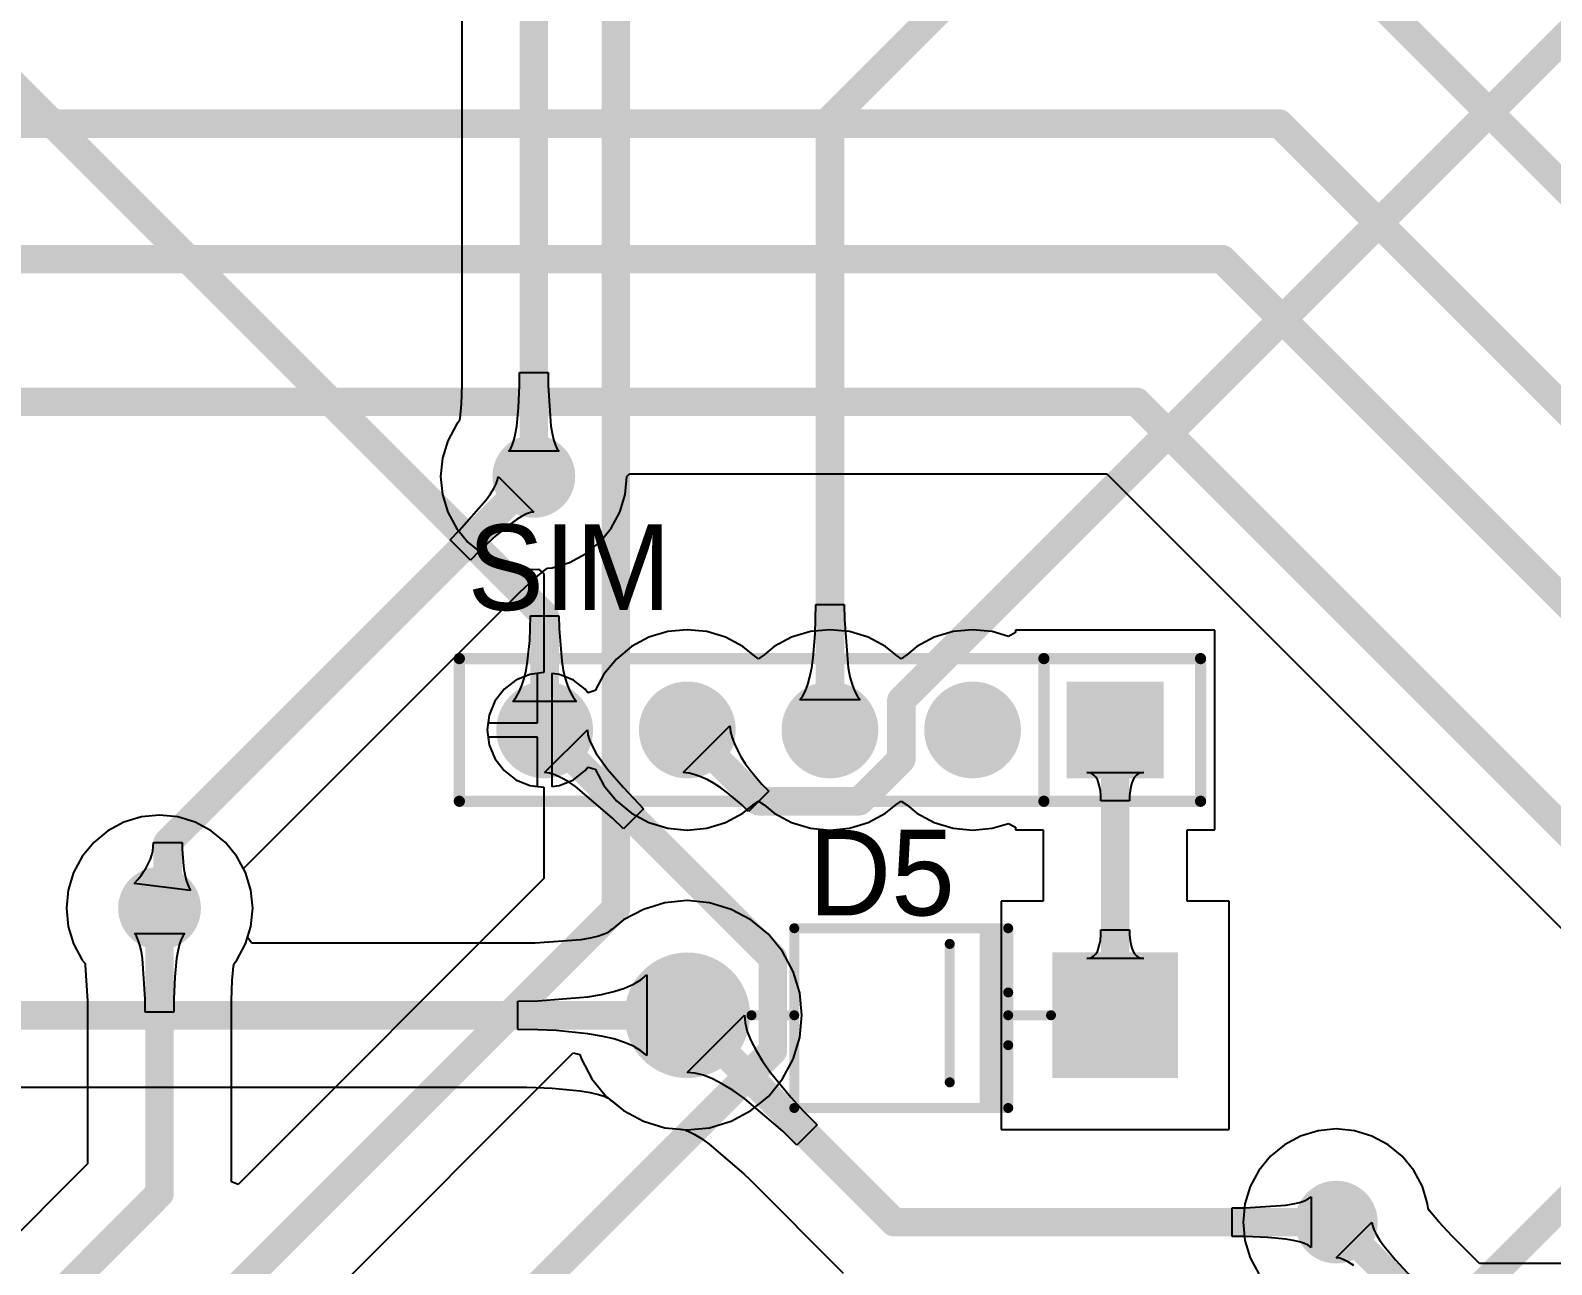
# Model space of a CAD drawing. Header units: millimetres. Extents: x 0 to 190, y 0 to 100.
# Drawn here: x 52.82 to 79.91, y 43.44 to 65.41 of the extents above; entities that cross this region are included whole.
import ezdxf

# ---------------------------------------------------------------- set-up
doc = ezdxf.new("R2010")
doc.units = ezdxf.units.MM
for name, color, linetype in [('BottomLayer', 5, 'Continuous'), ('BottomSolder', 6, 'Continuous'), ('MultiLayer', 9, 'Continuous'), ('PadHoleLayer', 156, 'Continuous'), ('TopLayer', 1, 'Continuous'), ('TopOverlay', 2, 'Continuous'), ('TopSolder', 216, 'Continuous'), ('ViaHoleLayer', 16, 'Continuous')]:
    doc.layers.add(name, color=color, linetype=linetype)

# ---------------------------------------------------------------- blocks, each defined once
blk = doc.blocks.new('DIODE_1A_22')
at = {"layer": 'BottomLayer'}
blk.add_hatch(color=5, dxfattribs=at).paths.add_polyline_path([(-9.906, 1.016), (-7.874, 1.016), (-7.874, -1.016), (-9.906, -1.016)])
h = blk.add_hatch(color=5, dxfattribs=at)
edge = h.paths.add_edge_path()
edge.add_arc((-1.27, 0), 1.016, 0, 360)
at = {"layer": 'BottomSolder'}
blk.add_hatch(color=6, dxfattribs=at).paths.add_polyline_path([(-10.008, 1.118), (-7.772, 1.118), (-7.772, -1.118), (-10.008, -1.118)])
h = blk.add_hatch(color=6, dxfattribs=at)
edge = h.paths.add_edge_path()
edge.add_arc((-1.27, 0), 1.118, 0, 360)
at = {"layer": 'MultiLayer'}
blk.add_hatch(color=9, dxfattribs=at).paths.add_polyline_path([(-9.906, 1.016), (-7.874, 1.016), (-7.874, -1.016), (-9.906, -1.016)])
h = blk.add_hatch(color=9, dxfattribs=at)
edge = h.paths.add_edge_path()
edge.add_arc((-1.27, 0), 1.016, 0, 360)
at = {"layer": 'PadHoleLayer'}
h = blk.add_hatch(color=156, dxfattribs=at)
edge = h.paths.add_edge_path()
edge.add_arc((-8.89, 0), 0.445, 0, 360)
h = blk.add_hatch(color=156, dxfattribs=at)
edge = h.paths.add_edge_path()
edge.add_arc((-1.27, 0), 0.445, 0, 360)
at = {"layer": 'TopLayer'}
blk.add_hatch(color=1, dxfattribs=at).paths.add_polyline_path([(-9.906, 1.016), (-7.874, 1.016), (-7.874, -1.016), (-9.906, -1.016)])
h = blk.add_hatch(color=1, dxfattribs=at)
edge = h.paths.add_edge_path()
edge.add_arc((-1.27, 0), 1.016, 0, 360)
at = {"layer": 'TopOverlay'}
blk.add_hatch(color=2, dxfattribs=at).paths.add_polyline_path([(-6.985, -1.549), (-6.477, -1.549), (-6.477, 1.651), (-6.985, 1.651)])
at = {"layer": 'TopSolder'}
blk.add_hatch(color=216, dxfattribs=at).paths.add_polyline_path([(-10.008, 1.118), (-7.772, 1.118), (-7.772, -1.118), (-10.008, -1.118)])
h = blk.add_hatch(color=216, dxfattribs=at)
edge = h.paths.add_edge_path()
edge.add_arc((-1.27, 0), 1.118, 0, 360)
at = {"layer": 'TopOverlay', "const_width": 0.178}
for points in [[(-3.175, 1.651), (-6.985, 1.651)], [(-6.985, 1.651), (-6.985, 0)], [(-3.175, 1.651), (-3.175, -1.549)], [(-5.944, 1.194), (-5.944, -1.27)], [(-6.985, 0.533), (-6.985, 0)], [(-6.985, 0), (-7.747, 0)], [(-6.985, 0), (-6.985, -0.406)], [(-6.985, 0), (-6.985, -1.549)], [(-2.413, 0), (-3.175, 0)], [(-3.175, -1.549), (-6.985, -1.549)]]:
    blk.add_lwpolyline(points, dxfattribs=at)
at = {"layer": 'TopOverlay', "const_width": 0.0889}
for points in [[(-7.029, 1.651, 1), (-6.941, 1.651, 1)], [(-7.029, 1.651, 1), (-6.941, 1.651, 1)], [(-3.219, 1.651, 1), (-3.131, 1.651, 1)], [(-3.219, 1.651, 1), (-3.131, 1.651, 1)], [(-5.988, 1.194, 1), (-5.899, 1.194, 1)], [(-7.029, 0.533, 1), (-6.941, 0.533, 1)], [(-7.791, 0, 1), (-7.703, 0, 1)], [(-7.029, 0, 1), (-6.941, 0, 1)], [(-7.029, 0, 1), (-6.941, 0, 1)], [(-7.029, 0, 1), (-6.941, 0, 1)], [(-7.029, 0, 1), (-6.941, 0, 1)], [(-7.029, 0, 1), (-6.941, 0, 1)], [(-3.219, 0, 1), (-3.131, 0, 1)], [(-2.457, 0, 1), (-2.369, 0, 1)], [(-7.029, -0.406, 1), (-6.941, -0.406, 1)], [(-5.988, -1.27, 1), (-5.899, -1.27, 1)], [(-7.029, -1.549, 1), (-6.941, -1.549, 1)], [(-7.029, -1.549, 1), (-6.941, -1.549, 1)], [(-3.219, -1.549, 1), (-3.131, -1.549, 1)], [(-3.219, -1.549, 1), (-3.131, -1.549, 1)]]:
    blk.add_lwpolyline(points, format="xyb", close=True, dxfattribs=at)
blk = doc.blocks.new('JP5_C1T_25')
at = {"layer": 'BottomLayer'}
blk.add_hatch(color=5, dxfattribs=at).paths.add_polyline_path([(-0.76, 0.76), (0.76, 0.76), (0.76, -0.76), (-0.76, -0.76)])
h = blk.add_hatch(color=5, dxfattribs=at)
edge = h.paths.add_edge_path()
edge.add_arc((2.54, 0), 0.76, 0, 360)
h = blk.add_hatch(color=5, dxfattribs=at)
edge = h.paths.add_edge_path()
edge.add_arc((5.08, 0), 0.76, 0, 360)
h = blk.add_hatch(color=5, dxfattribs=at)
edge = h.paths.add_edge_path()
edge.add_arc((7.62, 0), 0.76, 0, 360)
h = blk.add_hatch(color=5, dxfattribs=at)
edge = h.paths.add_edge_path()
edge.add_arc((10.16, 0), 0.76, 0, 360)
at = {"layer": 'BottomSolder'}
blk.add_hatch(color=6, dxfattribs=at).paths.add_polyline_path([(-0.862, 0.862), (0.862, 0.862), (0.862, -0.862), (-0.862, -0.862)])
h = blk.add_hatch(color=6, dxfattribs=at)
edge = h.paths.add_edge_path()
edge.add_arc((2.54, 0), 0.862, 0, 360)
h = blk.add_hatch(color=6, dxfattribs=at)
edge = h.paths.add_edge_path()
edge.add_arc((5.08, 0), 0.862, 0, 360)
h = blk.add_hatch(color=6, dxfattribs=at)
edge = h.paths.add_edge_path()
edge.add_arc((7.62, 0), 0.862, 0, 360)
h = blk.add_hatch(color=6, dxfattribs=at)
edge = h.paths.add_edge_path()
edge.add_arc((10.16, 0), 0.862, 0, 360)
at = {"layer": 'MultiLayer'}
blk.add_hatch(color=9, dxfattribs=at).paths.add_polyline_path([(-0.76, 0.76), (0.76, 0.76), (0.76, -0.76), (-0.76, -0.76)])
h = blk.add_hatch(color=9, dxfattribs=at)
edge = h.paths.add_edge_path()
edge.add_arc((2.54, 0), 0.76, 0, 360)
h = blk.add_hatch(color=9, dxfattribs=at)
edge = h.paths.add_edge_path()
edge.add_arc((5.08, 0), 0.76, 0, 360)
h = blk.add_hatch(color=9, dxfattribs=at)
edge = h.paths.add_edge_path()
edge.add_arc((7.62, 0), 0.76, 0, 360)
h = blk.add_hatch(color=9, dxfattribs=at)
edge = h.paths.add_edge_path()
edge.add_arc((10.16, 0), 0.76, 0, 360)
at = {"layer": 'PadHoleLayer'}
h = blk.add_hatch(color=156, dxfattribs=at)
edge = h.paths.add_edge_path()
edge.add_arc((0, 0), 0.51, 0, 360)
h = blk.add_hatch(color=156, dxfattribs=at)
edge = h.paths.add_edge_path()
edge.add_arc((2.54, 0), 0.51, 0, 360)
h = blk.add_hatch(color=156, dxfattribs=at)
edge = h.paths.add_edge_path()
edge.add_arc((5.08, 0), 0.51, 0, 360)
h = blk.add_hatch(color=156, dxfattribs=at)
edge = h.paths.add_edge_path()
edge.add_arc((7.62, 0), 0.51, 0, 360)
h = blk.add_hatch(color=156, dxfattribs=at)
edge = h.paths.add_edge_path()
edge.add_arc((10.16, 0), 0.51, 0, 360)
at = {"layer": 'TopLayer'}
blk.add_hatch(color=1, dxfattribs=at).paths.add_polyline_path([(-0.76, 0.76), (0.76, 0.76), (0.76, -0.76), (-0.76, -0.76)])
h = blk.add_hatch(color=1, dxfattribs=at)
edge = h.paths.add_edge_path()
edge.add_arc((2.54, 0), 0.76, 0, 360)
h = blk.add_hatch(color=1, dxfattribs=at)
edge = h.paths.add_edge_path()
edge.add_arc((5.08, 0), 0.76, 0, 360)
h = blk.add_hatch(color=1, dxfattribs=at)
edge = h.paths.add_edge_path()
edge.add_arc((7.62, 0), 0.76, 0, 360)
h = blk.add_hatch(color=1, dxfattribs=at)
edge = h.paths.add_edge_path()
edge.add_arc((10.16, 0), 0.76, 0, 360)
at = {"layer": 'TopSolder'}
blk.add_hatch(color=216, dxfattribs=at).paths.add_polyline_path([(-0.862, 0.862), (0.862, 0.862), (0.862, -0.862), (-0.862, -0.862)])
h = blk.add_hatch(color=216, dxfattribs=at)
edge = h.paths.add_edge_path()
edge.add_arc((2.54, 0), 0.862, 0, 360)
h = blk.add_hatch(color=216, dxfattribs=at)
edge = h.paths.add_edge_path()
edge.add_arc((5.08, 0), 0.862, 0, 360)
h = blk.add_hatch(color=216, dxfattribs=at)
edge = h.paths.add_edge_path()
edge.add_arc((7.62, 0), 0.862, 0, 360)
h = blk.add_hatch(color=216, dxfattribs=at)
edge = h.paths.add_edge_path()
edge.add_arc((10.16, 0), 0.862, 0, 360)
at = {"layer": 'TopOverlay', "const_width": 0.2}
for points in [[(11.68, 1.27), (-1.52, 1.27)], [(-1.52, 1.27), (-1.52, -1.27)], [(1.27, 1.27), (1.27, -1.27)], [(11.68, 1.27), (11.68, -1.27)], [(11.68, -1.27), (-1.52, -1.27)]]:
    blk.add_lwpolyline(points, dxfattribs=at)
at = {"layer": 'TopOverlay', "const_width": 0.1}
for points in [[(-1.57, 1.27, 1), (-1.47, 1.27, 1)], [(-1.57, 1.27, 1), (-1.47, 1.27, 1)], [(1.22, 1.27, 1), (1.32, 1.27, 1)], [(11.63, 1.27, 1), (11.73, 1.27, 1)], [(11.63, 1.27, 1), (11.73, 1.27, 1)], [(-1.57, -1.27, 1), (-1.47, -1.27, 1)], [(-1.57, -1.27, 1), (-1.47, -1.27, 1)], [(1.22, -1.27, 1), (1.32, -1.27, 1)], [(11.63, -1.27, 1), (11.73, -1.27, 1)], [(11.63, -1.27, 1), (11.73, -1.27, 1)]]:
    blk.add_lwpolyline(points, format="xyb", close=True, dxfattribs=at)

msp = doc.modelspace()

# ---------------------------------------------------------------- hatches: boundary and pattern name
at = {"layer": 'BottomLayer'}
h = msp.add_hatch(color=5, dxfattribs=at)
edge = h.paths.add_edge_path()
edge.add_arc((61.783, 57.473), 0.635, 0, 360)
h = msp.add_hatch(color=5, dxfattribs=at)
edge = h.paths.add_edge_path()
edge.add_arc((55.118, 49.784), 0.635, 0, 360)
h = msp.add_hatch(color=5, dxfattribs=at)
edge = h.paths.add_edge_path()
edge.add_arc((76.073, 44.196), 0.635, 0, 360)
at = {"layer": 'BottomSolder'}
h = msp.add_hatch(color=6, dxfattribs=at)
edge = h.paths.add_edge_path()
edge.add_arc((61.783, 57.473), 0.737, 0, 360)
h = msp.add_hatch(color=6, dxfattribs=at)
edge = h.paths.add_edge_path()
edge.add_arc((55.118, 49.784), 0.737, 0, 360)
h = msp.add_hatch(color=6, dxfattribs=at)
edge = h.paths.add_edge_path()
edge.add_arc((76.073, 44.196), 0.737, 0, 360)
at = {"layer": 'TopLayer'}
h = msp.add_hatch(color=1, dxfattribs=at)
edge = h.paths.add_edge_path()
edge.add_arc((61.783, 57.473), 0.635, 0, 360)
h = msp.add_hatch(color=1, dxfattribs=at)
edge = h.paths.add_edge_path()
edge.add_arc((55.118, 49.784), 0.635, 0, 360)
h = msp.add_hatch(color=1, dxfattribs=at)
edge = h.paths.add_edge_path()
edge.add_arc((76.073, 44.196), 0.635, 0, 360)
at = {"layer": 'TopSolder'}
h = msp.add_hatch(color=216, dxfattribs=at)
edge = h.paths.add_edge_path()
edge.add_arc((61.783, 57.473), 0.737, 0, 360)
h = msp.add_hatch(color=216, dxfattribs=at)
edge = h.paths.add_edge_path()
edge.add_arc((55.118, 49.784), 0.737, 0, 360)
h = msp.add_hatch(color=216, dxfattribs=at)
edge = h.paths.add_edge_path()
edge.add_arc((76.073, 44.196), 0.737, 0, 360)
at = {"layer": 'ViaHoleLayer'}
h = msp.add_hatch(color=16, dxfattribs=at)
edge = h.paths.add_edge_path()
edge.add_arc((61.783, 57.473), 0.356, 0, 360)
h = msp.add_hatch(color=16, dxfattribs=at)
edge = h.paths.add_edge_path()
edge.add_arc((55.118, 49.784), 0.356, 0, 360)
h = msp.add_hatch(color=16, dxfattribs=at)
edge = h.paths.add_edge_path()
edge.add_arc((76.073, 44.196), 0.356, 0, 360)

# ---------------------------------------------------------------- linework, layer by layer
at = {"layer": 'BottomLayer'}
for p, q in [((61.139, 57.412), (61.148, 57.473)), ((61.148, 57.473), (61.783, 56.838)), ((63.41, 57.149), (63.442, 57.473)), ((63.442, 57.473), (63.484, 57.52)), ((63.484, 57.52), (71.986, 57.52)), ((71.986, 57.52), (85.696, 43.81)), ((60.934, 57.053), (61.011, 57.16)), ((61.011, 57.16), (61.071, 57.256)), ((61.071, 57.256), (61.114, 57.34)), ((61.114, 57.34), (61.139, 57.412)), ((60.456, 56.508), (60.934, 57.053)), ((63.316, 56.838), (63.41, 57.149)), ((61.363, 56.624), (61.113, 56.419)), ((61.47, 56.701), (61.363, 56.624)), ((61.565, 56.761), (61.47, 56.701)), ((61.65, 56.804), (61.565, 56.761)), ((61.722, 56.83), (61.65, 56.804)), ((61.783, 56.838), (61.722, 56.83)), ((63.162, 56.551), (63.316, 56.838)), ((60.294, 56.343), (60.456, 56.508)), ((61.113, 56.419), (60.818, 56.146)), ((62.956, 56.3), (63.162, 56.551)), ((60.653, 55.984), (60.294, 56.343)), ((60.818, 56.146), (60.653, 55.984)), ((62.418, 55.94), (62.705, 56.094)), ((62.705, 56.094), (62.956, 56.3)), ((61.787, 55.647), (61.987, 55.811)), ((61.987, 55.811), (62.024, 55.838)), ((62.024, 55.838), (62.107, 55.846)), ((62.107, 55.846), (62.418, 55.94)), ((61.533, 55.412), (61.787, 55.647)), ((56.614, 50.493), (61.533, 55.412)), ((64.516, 54.744), (64.168, 54.709)), ((64.864, 54.709), (64.516, 54.744)), ((67.056, 54.744), (66.708, 54.709)), ((67.404, 54.709), (67.056, 54.744)), ((69.596, 54.744), (69.248, 54.709)), ((69.944, 54.709), (69.596, 54.744)), ((73.912, 54.735), (70.36, 54.735)), ((70.36, 54.735), (70.36, 54.693)), ((73.912, 51.183), (73.912, 54.735)), ((63.833, 54.608), (63.525, 54.443)), ((64.168, 54.709), (63.833, 54.608)), ((65.199, 54.608), (64.864, 54.709)), ((65.507, 54.443), (65.199, 54.608)), ((66.373, 54.608), (66.065, 54.443)), ((66.708, 54.709), (66.373, 54.608)), ((67.739, 54.608), (67.404, 54.709)), ((68.047, 54.443), (67.739, 54.608)), ((68.913, 54.608), (68.605, 54.443)), ((69.248, 54.709), (68.913, 54.608)), ((70.233, 54.622), (69.944, 54.709)), ((70.36, 54.693), (70.233, 54.622)), ((63.254, 54.221), (63.032, 53.95)), ((63.525, 54.443), (63.254, 54.221)), ((65.689, 54.294), (65.507, 54.443)), ((65.786, 54.227), (65.689, 54.294)), ((65.883, 54.294), (65.786, 54.227)), ((66.065, 54.443), (65.883, 54.294)), ((68.229, 54.294), (68.047, 54.443)), ((68.326, 54.227), (68.229, 54.294)), ((68.423, 54.294), (68.326, 54.227)), ((68.605, 54.443), (68.423, 54.294)), ((61.711, 53.947), (61.465, 53.845)), ((61.849, 53.965), (61.711, 53.947)), ((61.849, 53.086), (61.849, 53.965)), ((62.241, 53.947), (62.103, 53.965)), ((62.103, 53.965), (62.103, 52.959)), ((62.487, 53.845), (62.241, 53.947)), ((63.032, 53.95), (62.877, 53.66)), ((61.253, 53.682), (61.09, 53.47)), ((61.465, 53.845), (61.253, 53.682)), ((62.699, 53.682), (62.487, 53.845)), ((62.747, 53.62), (62.699, 53.682)), ((62.877, 53.66), (62.75, 53.621)), ((61.09, 53.47), (60.988, 53.224)), ((62.75, 53.621), (62.747, 53.62)), ((60.988, 53.224), (60.97, 53.086)), ((60.97, 53.086), (61.849, 53.086)), ((61.849, 52.832), (60.97, 52.832)), ((60.97, 52.832), (60.988, 52.694)), ((61.849, 51.953), (61.849, 52.832)), ((61.976, 52.199), (62.736, 52.959)), ((62.103, 52.959), (62.103, 51.953)), ((62.736, 52.959), (62.746, 52.873)), ((62.746, 52.873), (62.776, 52.775)), ((60.988, 52.694), (61.09, 52.448)), ((62.776, 52.775), (62.826, 52.665)), ((62.826, 52.665), (62.896, 52.542)), ((61.09, 52.448), (61.253, 52.236)), ((62.699, 52.236), (62.747, 52.298)), ((62.747, 52.298), (62.75, 52.297)), ((62.75, 52.297), (62.877, 52.258)), ((62.896, 52.542), (62.986, 52.408)), ((62.986, 52.408), (63.096, 52.262)), ((61.253, 52.236), (61.465, 52.073)), ((61.465, 52.073), (61.711, 51.971)), ((62.062, 52.189), (61.976, 52.199)), ((62.16, 52.159), (62.062, 52.189)), ((62.27, 52.109), (62.16, 52.159)), ((62.241, 51.971), (62.487, 52.073)), ((62.393, 52.039), (62.27, 52.109)), ((62.527, 51.949), (62.393, 52.039)), ((62.487, 52.073), (62.699, 52.236)), ((62.877, 52.258), (63.032, 51.968)), ((63.096, 52.262), (63.377, 51.934)), ((71.676, 52.197), (71.628, 52.202)), ((71.628, 52.202), (72.644, 52.202)), ((71.719, 52.182), (71.676, 52.197)), ((71.758, 52.156), (71.719, 52.182)), ((71.791, 52.121), (71.758, 52.156)), ((71.819, 52.075), (71.791, 52.121)), ((71.841, 52.019), (71.819, 52.075)), ((71.859, 51.953), (71.841, 52.019)), ((72.431, 52.019), (72.413, 51.953)), ((72.453, 52.075), (72.431, 52.019)), ((72.481, 52.121), (72.453, 52.075)), ((72.514, 52.156), (72.481, 52.121)), ((72.553, 52.182), (72.514, 52.156)), ((72.596, 52.197), (72.553, 52.182)), ((72.644, 52.202), (72.596, 52.197)), ((61.711, 51.971), (61.849, 51.953)), ((62.103, 51.953), (62.241, 51.971)), ((63.184, 51.388), (62.527, 51.949)), ((63.032, 51.968), (63.254, 51.697)), ((63.377, 51.934), (63.737, 51.557)), ((71.872, 51.877), (71.859, 51.953)), ((71.879, 51.791), (71.872, 51.877)), ((71.882, 51.694), (71.879, 51.791)), ((72.393, 51.791), (72.39, 51.694)), ((72.4, 51.877), (72.393, 51.791)), ((72.413, 51.953), (72.4, 51.877)), ((63.254, 51.697), (63.525, 51.475)), ((63.737, 51.557), (63.378, 51.198)), ((63.525, 51.475), (63.833, 51.31)), ((65.199, 51.31), (65.507, 51.475)), ((65.507, 51.475), (65.689, 51.624)), ((65.689, 51.624), (65.786, 51.691)), ((65.786, 51.691), (65.883, 51.624)), ((65.883, 51.624), (66.065, 51.475)), ((66.065, 51.475), (66.373, 51.31)), ((67.739, 51.31), (68.047, 51.475)), ((68.047, 51.475), (68.229, 51.624)), ((68.229, 51.624), (68.326, 51.691)), ((68.326, 51.691), (68.423, 51.624)), ((68.423, 51.624), (68.605, 51.475)), ((68.605, 51.475), (68.913, 51.31)), ((72.39, 51.694), (71.882, 51.694)), ((63.378, 51.198), (63.184, 51.388)), ((63.833, 51.31), (64.168, 51.209)), ((64.168, 51.209), (64.516, 51.174)), ((64.516, 51.174), (64.864, 51.209)), ((64.864, 51.209), (65.199, 51.31)), ((66.373, 51.31), (66.708, 51.209)), ((66.708, 51.209), (67.056, 51.174)), ((67.056, 51.174), (67.404, 51.209)), ((67.404, 51.209), (67.739, 51.31)), ((68.913, 51.31), (69.248, 51.209)), ((69.248, 51.209), (69.596, 51.174)), ((69.596, 51.174), (69.944, 51.209)), ((69.944, 51.209), (70.233, 51.296)), ((70.233, 51.296), (70.36, 51.225)), ((70.36, 51.225), (70.36, 51.183)), ((55.006, 50.88), (55.01, 50.954)), ((55.01, 50.954), (55.518, 50.954)), ((55.518, 50.954), (55.519, 50.839)), ((70.36, 51.183), (70.855, 51.183)), ((70.855, 51.183), (70.855, 49.911)), ((73.417, 49.911), (73.417, 51.183)), ((73.417, 51.183), (73.912, 51.183)), ((54.923, 50.587), (54.954, 50.66)), ((54.954, 50.66), (54.979, 50.733)), ((54.979, 50.733), (54.996, 50.806)), ((54.996, 50.806), (55.006, 50.88)), ((55.519, 50.839), (55.542, 50.533)), ((54.788, 50.37), (54.84, 50.442)), ((54.84, 50.442), (54.885, 50.514)), ((54.885, 50.514), (54.923, 50.587)), ((55.542, 50.533), (55.555, 50.445)), ((55.555, 50.445), (55.591, 50.287)), ((56.617, 50.482), (56.614, 50.493)), ((56.651, 50.419), (56.617, 50.482)), ((56.745, 50.108), (56.651, 50.419)), ((54.663, 50.227), (54.729, 50.298)), ((55.668, 50.102), (54.663, 50.227)), ((54.729, 50.298), (54.788, 50.37)), ((55.591, 50.287), (55.614, 50.219)), ((55.614, 50.219), (55.639, 50.157)), ((55.639, 50.157), (55.668, 50.102)), ((56.777, 49.784), (56.745, 50.108)), ((64.118, 49.882), (63.735, 49.765)), ((64.516, 49.921), (64.118, 49.882)), ((64.914, 49.882), (64.516, 49.921)), ((65.297, 49.765), (64.914, 49.882)), ((70.855, 49.911), (70.104, 49.911)), ((70.104, 49.911), (70.104, 45.847)), ((74.168, 49.911), (73.417, 49.911)), ((74.168, 45.847), (74.168, 49.911)), ((56.745, 49.46), (56.777, 49.784)), ((63.382, 49.577), (63.171, 49.404)), ((63.735, 49.765), (63.382, 49.577)), ((65.65, 49.577), (65.297, 49.765)), ((65.96, 49.323), (65.65, 49.577)), ((56.685, 49.262), (56.745, 49.46)), ((63.035, 49.321), (62.932, 49.288)), ((63.092, 49.346), (63.035, 49.321)), ((63.101, 49.351), (63.092, 49.346)), ((63.145, 49.387), (63.101, 49.351)), ((63.171, 49.404), (63.145, 49.387)), ((66.214, 49.013), (65.96, 49.323)), ((71.872, 49.216), (71.879, 49.303)), ((71.879, 49.303), (71.882, 49.4)), ((71.882, 49.4), (72.39, 49.4)), ((72.39, 49.4), (72.393, 49.303)), ((72.393, 49.303), (72.4, 49.216)), ((56.761, 49.16), (56.685, 49.262)), ((61.66, 49.16), (56.761, 49.16)), ((61.806, 49.162), (61.66, 49.16)), ((62.621, 49.225), (61.806, 49.162)), ((62.786, 49.254), (62.621, 49.225)), ((62.932, 49.288), (62.786, 49.254)), ((71.819, 49.017), (71.841, 49.073)), ((71.841, 49.073), (71.859, 49.139)), ((71.859, 49.139), (71.872, 49.216)), ((72.4, 49.216), (72.413, 49.139)), ((72.413, 49.139), (72.431, 49.073)), ((72.431, 49.073), (72.453, 49.017)), ((66.402, 48.66), (66.214, 49.013)), ((71.628, 48.889), (71.676, 48.894)), ((72.644, 48.889), (71.628, 48.889)), ((71.676, 48.894), (71.719, 48.909)), ((71.719, 48.909), (71.758, 48.935)), ((71.758, 48.935), (71.791, 48.971)), ((71.791, 48.971), (71.819, 49.017)), ((72.453, 49.017), (72.481, 48.971)), ((72.481, 48.971), (72.514, 48.935)), ((72.514, 48.935), (72.553, 48.909)), ((72.553, 48.909), (72.596, 48.894)), ((72.596, 48.894), (72.644, 48.889)), ((63.557, 48.431), (63.691, 48.51)), ((63.691, 48.51), (63.798, 48.598)), ((63.798, 48.598), (63.798, 47.16)), ((66.519, 48.277), (66.402, 48.66)), ((62.747, 48.207), (62.991, 48.249)), ((62.991, 48.249), (63.207, 48.3)), ((63.207, 48.3), (63.396, 48.361)), ((63.396, 48.361), (63.557, 48.431)), ((66.558, 47.879), (66.519, 48.277)), ((61.5, 48.133), (61.853, 48.138)), ((61.5, 47.625), (61.5, 48.133)), ((61.853, 48.138), (62.747, 48.207)), ((66.519, 47.481), (66.558, 47.879)), ((61.853, 47.62), (61.5, 47.625)), ((62.179, 47.606), (61.853, 47.62)), ((62.747, 47.551), (62.179, 47.606)), ((62.991, 47.509), (62.747, 47.551)), ((63.207, 47.458), (62.991, 47.509)), ((63.396, 47.397), (63.207, 47.458)), ((66.402, 47.098), (66.519, 47.481)), ((63.557, 47.327), (63.396, 47.397)), ((63.691, 47.248), (63.557, 47.327)), ((63.798, 47.16), (63.691, 47.248)), ((66.214, 46.745), (66.402, 47.098)), ((48.41, 46.598), (61.66, 46.598)), ((61.66, 46.598), (61.824, 46.596)), ((61.824, 46.596), (62.107, 46.584)), ((65.96, 46.435), (66.214, 46.745)), ((62.107, 46.584), (62.61, 46.534)), ((62.61, 46.534), (62.786, 46.504)), ((62.786, 46.504), (62.932, 46.47)), ((62.932, 46.47), (63.035, 46.437)), ((63.035, 46.437), (63.092, 46.412)), ((63.092, 46.412), (63.101, 46.407)), ((63.101, 46.407), (63.145, 46.371)), ((63.145, 46.371), (63.171, 46.354)), ((63.171, 46.354), (63.382, 46.181)), ((65.65, 46.181), (65.96, 46.435)), ((63.382, 46.181), (63.735, 45.993)), ((65.297, 45.993), (65.65, 46.181)), ((63.735, 45.993), (64.118, 45.876)), ((64.118, 45.876), (64.516, 45.837)), ((64.516, 45.837), (64.914, 45.876)), ((64.914, 45.876), (65.297, 45.993)), ((70.104, 45.847), (74.168, 45.847)), ((75.749, 45.823), (75.438, 45.729)), ((76.073, 45.855), (75.749, 45.823)), ((76.397, 45.823), (76.073, 45.855)), ((76.708, 45.729), (76.397, 45.823)), ((75.151, 45.575), (74.9, 45.369)), ((75.438, 45.729), (75.151, 45.575)), ((76.995, 45.575), (76.708, 45.729)), ((77.246, 45.369), (76.995, 45.575)), ((74.9, 45.369), (74.694, 45.118)), ((77.452, 45.118), (77.246, 45.369)), ((74.694, 45.118), (74.54, 44.831)), ((77.606, 44.831), (77.452, 45.118)), ((74.54, 44.831), (74.446, 44.52)), ((77.7, 44.52), (77.606, 44.831)), ((74.446, 44.52), (74.414, 44.196)), ((77.708, 44.437), (77.7, 44.52)), ((77.735, 44.4), (77.708, 44.437)), ((74.414, 44.196), (74.446, 43.872)), ((76.073, 43.561), (76.708, 44.196)), ((76.708, 44.196), (76.717, 44.135)), ((77.899, 44.201), (77.735, 44.4)), ((78.134, 43.946), (77.899, 44.201)), ((76.717, 44.135), (76.742, 44.063)), ((76.742, 44.063), (76.785, 43.979)), ((76.785, 43.979), (76.845, 43.883)), ((78.624, 43.457), (78.134, 43.946)), ((74.446, 43.872), (74.54, 43.561)), ((76.845, 43.883), (76.922, 43.776)), ((76.922, 43.776), (77.127, 43.526)), ((74.54, 43.561), (74.694, 43.274)), ((76.134, 43.552), (76.073, 43.561)), ((76.206, 43.527), (76.134, 43.552)), ((76.29, 43.484), (76.206, 43.527)), ((76.386, 43.424), (76.29, 43.484)), ((77.127, 43.526), (77.4, 43.231)), ((85.991, 43.457), (78.624, 43.457))]:
    msp.add_line(p, q, dxfattribs=at)
at = {"layer": 'BottomLayer', "const_width": 0.508}
for points in [[(76.327, 66.421), (94.234, 48.514)], [(45.593, 63.754), (75.057, 63.754)], [(75.057, 63.754), (91.555, 47.256)], [(45.466, 61.341), (74.041, 61.341)], [(74.041, 61.341), (89.408, 45.974)], [(45.466, 58.801), (72.517, 58.801)], [(72.517, 58.801), (86.602, 44.716)], [(55.264, 50.954), (61.783, 57.473)], [(61.976, 52.959), (66.04, 48.895)], [(72.136, 47.879), (72.136, 52.959)], [(55.264, 49.93), (55.264, 50.954)], [(55.118, 49.784), (55.264, 49.93)], [(66.04, 47.248), (66.04, 48.895)], [(47.879, 47.879), (64.516, 47.879)], [(61.688, 42.896), (66.04, 47.248)], [(76.073, 44.196), (78.093, 42.176)]]:
    msp.add_lwpolyline(points, dxfattribs=at)
at = {"layer": 'BottomLayer', "const_width": 0.254}
for points in [[(74.93, 63.754, 1), (75.184, 63.754, 1)], [(74.93, 63.754, 1), (75.184, 63.754, 1)], [(73.914, 61.341, 1), (74.168, 61.341, 1)], [(73.914, 61.341, 1), (74.168, 61.341, 1)], [(72.39, 58.801, 1), (72.644, 58.801, 1)], [(72.39, 58.801, 1), (72.644, 58.801, 1)], [(61.656, 57.473, 1), (61.91, 57.473, 1)], [(61.849, 52.959, 1), (62.103, 52.959, 1)], [(72.009, 52.959, 1), (72.263, 52.959, 1)], [(55.137, 50.954, 1), (55.391, 50.954, 1)], [(55.137, 50.954, 1), (55.391, 50.954, 1)], [(55.137, 49.93, 1), (55.391, 49.93, 1)], [(55.137, 49.93, 1), (55.391, 49.93, 1)], [(54.991, 49.784, 1), (55.245, 49.784, 1)], [(65.913, 48.895, 1), (66.167, 48.895, 1)], [(65.913, 48.895, 1), (66.167, 48.895, 1)], [(64.389, 47.879, 1), (64.643, 47.879, 1)], [(72.009, 47.879, 1), (72.263, 47.879, 1)], [(65.913, 47.248, 1), (66.167, 47.248, 1)], [(65.913, 47.248, 1), (66.167, 47.248, 1)], [(75.946, 44.196, 1), (76.2, 44.196, 1)]]:
    msp.add_lwpolyline(points, format="xyb", close=True, dxfattribs=at)
at = {"layer": 'TopLayer'}
for p, q in [((60.502, 71.509), (60.502, 59.107)), ((61.527, 59.094), (61.529, 59.325)), ((61.529, 59.325), (62.037, 59.325)), ((62.037, 59.325), (62.039, 59.094)), ((60.502, 59.107), (60.488, 58.761)), ((61.511, 58.692), (61.527, 59.094)), ((62.039, 59.094), (62.086, 58.37)), ((60.488, 58.761), (60.463, 58.504)), ((61.48, 58.37), (61.511, 58.692)), ((60.403, 58.395), (60.25, 58.108)), ((60.456, 58.459), (60.403, 58.395)), ((60.463, 58.504), (60.456, 58.459)), ((61.433, 58.13), (61.459, 58.24)), ((61.459, 58.24), (61.48, 58.37)), ((62.086, 58.37), (62.107, 58.24)), ((62.107, 58.24), (62.133, 58.13)), ((60.25, 58.108), (60.156, 57.797)), ((61.334, 57.922), (61.371, 57.971)), ((61.371, 57.971), (61.404, 58.041)), ((61.404, 58.041), (61.433, 58.13)), ((62.133, 58.13), (62.162, 58.041)), ((62.162, 58.041), (62.195, 57.971)), ((62.195, 57.971), (62.232, 57.922)), ((60.156, 57.797), (60.124, 57.473)), ((62.232, 57.922), (61.334, 57.922)), ((60.124, 57.473), (60.156, 57.149)), ((60.156, 57.149), (60.25, 56.838)), ((60.25, 56.838), (60.403, 56.551)), ((60.403, 56.551), (60.61, 56.3)), ((60.61, 56.3), (60.861, 56.094)), ((60.861, 56.094), (61.148, 55.94)), ((61.148, 55.94), (61.459, 55.846)), ((61.459, 55.846), (61.783, 55.814)), ((61.783, 55.814), (61.869, 55.823)), ((61.869, 55.823), (61.963, 55.737)), ((61.963, 55.737), (61.963, 53.98)), ((61.719, 54.764), (61.722, 54.991)), ((61.722, 54.991), (62.23, 54.991)), ((62.23, 54.991), (62.233, 54.764)), ((66.791, 54.674), (66.802, 55.195)), ((66.802, 55.195), (67.31, 55.195)), ((67.31, 55.195), (67.313, 54.924)), ((61.71, 54.553), (61.719, 54.764)), ((62.233, 54.764), (62.28, 54.182)), ((67.313, 54.924), (67.381, 54.063)), ((61.672, 54.182), (61.71, 54.553)), ((66.757, 54.244), (66.791, 54.674)), ((61.644, 54.021), (61.672, 54.182)), ((62.28, 54.182), (62.308, 54.021)), ((66.731, 54.063), (66.757, 54.244)), ((61.711, 53.947), (61.465, 53.845)), ((61.61, 53.877), (61.644, 54.021)), ((61.963, 53.98), (61.711, 53.947)), ((62.308, 54.021), (62.342, 53.877)), ((66.7, 53.904), (66.731, 54.063)), ((67.381, 54.063), (67.412, 53.904)), ((61.253, 53.682), (61.09, 53.47)), ((61.465, 53.845), (61.253, 53.682)), ((61.47, 53.545), (61.523, 53.639)), ((61.523, 53.639), (61.569, 53.75)), ((61.569, 53.75), (61.61, 53.877)), ((62.342, 53.877), (62.383, 53.75)), ((62.383, 53.75), (62.429, 53.639)), ((62.429, 53.639), (62.482, 53.545)), ((66.572, 53.564), (66.62, 53.655)), ((66.62, 53.655), (66.663, 53.768)), ((66.663, 53.768), (66.7, 53.904)), ((67.412, 53.904), (67.449, 53.768)), ((67.449, 53.768), (67.492, 53.655)), ((67.492, 53.655), (67.54, 53.564)), ((61.09, 53.47), (60.988, 53.224)), ((61.411, 53.467), (61.47, 53.545)), ((62.541, 53.467), (61.411, 53.467)), ((62.482, 53.545), (62.541, 53.467)), ((66.518, 53.496), (66.572, 53.564)), ((67.594, 53.496), (66.518, 53.496)), ((67.54, 53.564), (67.594, 53.496)), ((60.988, 53.224), (60.953, 52.959)), ((60.953, 52.959), (60.988, 52.694)), ((64.444, 52.202), (65.273, 53.031)), ((65.273, 53.031), (65.288, 52.926)), ((65.288, 52.926), (65.316, 52.819)), ((60.988, 52.694), (61.09, 52.448)), ((65.316, 52.819), (65.356, 52.709)), ((65.356, 52.709), (65.407, 52.596)), ((65.407, 52.596), (65.471, 52.481)), ((61.09, 52.448), (61.253, 52.236)), ((65.471, 52.481), (65.546, 52.364)), ((65.546, 52.364), (65.633, 52.244)), ((61.253, 52.236), (61.465, 52.073)), ((61.465, 52.073), (61.711, 51.971)), ((64.549, 52.187), (64.444, 52.202)), ((64.656, 52.159), (64.549, 52.187)), ((64.766, 52.119), (64.656, 52.159)), ((64.879, 52.068), (64.766, 52.119)), ((64.994, 52.004), (64.879, 52.068)), ((65.633, 52.244), (65.843, 51.996)), ((61.711, 51.971), (61.963, 51.938)), ((61.963, 51.938), (61.963, 50.314)), ((65.111, 51.929), (64.994, 52.004)), ((65.231, 51.842), (65.111, 51.929)), ((65.479, 51.632), (65.231, 51.842)), ((65.966, 51.869), (65.606, 51.509)), ((65.843, 51.996), (65.966, 51.869)), ((65.606, 51.509), (65.479, 51.632)), ((54.483, 51.317), (54.196, 51.163)), ((54.794, 51.411), (54.483, 51.317)), ((55.118, 51.443), (54.794, 51.411)), ((55.442, 51.411), (55.118, 51.443)), ((55.753, 51.317), (55.442, 51.411)), ((56.04, 51.163), (55.753, 51.317)), ((53.945, 50.957), (53.739, 50.706)), ((54.196, 51.163), (53.945, 50.957)), ((56.291, 50.957), (56.04, 51.163)), ((56.497, 50.706), (56.291, 50.957)), ((53.739, 50.706), (53.585, 50.419)), ((56.651, 50.419), (56.497, 50.706)), ((53.585, 50.419), (53.491, 50.108)), ((56.745, 50.108), (56.651, 50.419)), ((61.963, 50.314), (56.516, 44.867)), ((53.491, 50.108), (53.459, 49.784)), ((56.777, 49.784), (56.745, 50.108)), ((53.459, 49.784), (53.491, 49.46)), ((56.745, 49.46), (56.777, 49.784)), ((53.491, 49.46), (53.585, 49.149)), ((54.706, 49.286), (54.669, 49.335)), ((54.669, 49.335), (55.567, 49.335)), ((55.567, 49.335), (55.53, 49.286)), ((56.651, 49.149), (56.745, 49.46)), ((53.585, 49.149), (53.739, 48.862)), ((54.739, 49.217), (54.706, 49.286)), ((54.768, 49.127), (54.739, 49.217)), ((54.794, 49.017), (54.768, 49.127)), ((55.468, 49.127), (55.442, 49.017)), ((55.497, 49.217), (55.468, 49.127)), ((55.53, 49.286), (55.497, 49.217)), ((56.497, 48.862), (56.651, 49.149)), ((53.739, 48.862), (53.791, 48.798)), ((53.791, 48.798), (53.796, 48.77)), ((53.796, 48.77), (53.837, 48.134)), ((54.815, 48.887), (54.794, 49.017)), ((54.862, 48.163), (54.815, 48.887)), ((55.421, 48.887), (55.39, 48.566)), ((55.442, 49.017), (55.421, 48.887)), ((56.437, 48.754), (56.445, 48.798)), ((56.445, 48.798), (56.497, 48.862)), ((55.39, 48.566), (55.374, 48.163)), ((56.399, 48.15), (56.412, 48.496)), ((56.412, 48.496), (56.437, 48.754)), ((53.837, 48.134), (53.837, 45.235)), ((54.864, 47.932), (54.862, 48.163)), ((55.374, 48.163), (55.372, 47.932)), ((56.399, 44.916), (56.399, 48.15)), ((55.372, 47.932), (54.864, 47.932)), ((64.515, 46.863), (65.532, 47.88)), ((65.532, 47.88), (65.545, 47.742)), ((65.545, 47.742), (65.584, 47.591)), ((65.584, 47.591), (65.649, 47.428)), ((65.649, 47.428), (65.74, 47.251)), ((55.358, 40.086), (62.482, 47.209)), ((62.482, 47.209), (62.605, 47.179)), ((62.605, 47.179), (62.63, 47.098)), ((65.74, 47.251), (65.856, 47.062)), ((62.63, 47.098), (62.818, 46.745)), ((64.653, 46.85), (64.515, 46.863)), ((65.856, 47.062), (65.999, 46.861)), ((62.818, 46.745), (63.072, 46.435)), ((64.804, 46.811), (64.653, 46.85)), ((64.967, 46.746), (64.804, 46.811)), ((65.144, 46.655), (64.967, 46.746)), ((65.333, 46.539), (65.144, 46.655)), ((65.999, 46.861), (66.362, 46.419)), ((63.072, 46.435), (63.382, 46.181)), ((65.534, 46.396), (65.333, 46.539)), ((66.216, 45.813), (65.534, 46.396)), ((66.362, 46.419), (66.582, 46.179)), ((63.382, 46.181), (63.735, 45.993)), ((66.582, 46.179), (66.828, 45.926)), ((63.735, 45.993), (64.118, 45.876)), ((64.118, 45.876), (64.389, 45.85)), ((64.389, 45.85), (64.419, 45.843)), ((64.419, 45.843), (64.476, 45.837)), ((64.476, 45.837), (64.486, 45.835)), ((64.486, 45.835), (64.543, 45.812)), ((64.543, 45.812), (64.639, 45.763)), ((66.469, 45.567), (66.216, 45.813)), ((66.828, 45.926), (66.469, 45.567)), ((64.639, 45.763), (64.767, 45.684)), ((64.767, 45.684), (64.904, 45.587)), ((64.904, 45.587), (65.525, 45.056)), ((53.837, 45.235), (47.857, 39.255)), ((65.525, 45.056), (65.63, 44.954)), ((56.516, 44.867), (56.399, 44.916)), ((65.63, 44.954), (67.293, 43.29)), ((74.221, 44.45), (74.452, 44.452)), ((74.221, 43.942), (74.221, 44.45)), ((74.452, 44.452), (75.176, 44.499)), ((75.176, 44.499), (75.306, 44.52)), ((75.306, 44.52), (75.416, 44.546)), ((75.416, 44.546), (75.506, 44.575)), ((75.506, 44.575), (75.575, 44.608)), ((75.575, 44.608), (75.624, 44.645)), ((75.624, 44.645), (75.624, 43.747)), ((74.452, 43.94), (74.221, 43.942)), ((74.855, 43.924), (74.452, 43.94)), ((75.176, 43.893), (74.855, 43.924)), ((75.306, 43.872), (75.176, 43.893)), ((75.416, 43.846), (75.306, 43.872)), ((75.506, 43.817), (75.416, 43.846)), ((75.575, 43.784), (75.506, 43.817)), ((75.624, 43.747), (75.575, 43.784))]:
    msp.add_line(p, q, dxfattribs=at)
at = {"layer": 'TopLayer', "const_width": 0.508}
for points in [[(67.056, 63.82), (78.994, 75.758)], [(61.783, 57.473), (61.783, 74.483)], [(63.244, 49.783), (63.244, 73.404)], [(45.466, 71.501), (61.976, 54.991)], [(68.328, 53.484), (80.518, 65.674)], [(67.056, 52.959), (67.056, 63.82)], [(61.976, 52.959), (61.976, 54.991)], [(68.328, 52.438), (68.328, 53.484)], [(64.516, 52.959), (65.786, 51.689)], [(67.579, 51.689), (68.328, 52.438)], [(65.786, 51.689), (67.579, 51.689)], [(52.336, 38.875), (63.244, 49.783)], [(55.118, 44.704), (55.118, 49.784)], [(64.516, 47.879), (68.199, 44.196)], [(77.736, 42.145), (82.169, 46.578)], [(41.275, 30.861), (55.118, 44.704)], [(68.199, 44.196), (76.073, 44.196)]]:
    msp.add_lwpolyline(points, dxfattribs=at)
at = {"layer": 'TopLayer', "const_width": 0.254}
for points in [[(66.929, 63.82, 1), (67.183, 63.82, 1)], [(66.929, 63.82, 1), (67.183, 63.82, 1)], [(61.656, 57.473, 1), (61.91, 57.473, 1)], [(61.849, 54.991, 1), (62.103, 54.991, 1)], [(61.849, 54.991, 1), (62.103, 54.991, 1)], [(68.201, 53.484, 1), (68.455, 53.484, 1)], [(68.201, 53.484, 1), (68.455, 53.484, 1)], [(61.849, 52.959, 1), (62.103, 52.959, 1)], [(64.389, 52.959, 1), (64.643, 52.959, 1)], [(66.929, 52.959, 1), (67.183, 52.959, 1)], [(68.201, 52.438, 1), (68.455, 52.438, 1)], [(68.201, 52.438, 1), (68.455, 52.438, 1)], [(65.659, 51.689, 1), (65.913, 51.689, 1)], [(65.659, 51.689, 1), (65.913, 51.689, 1)], [(67.452, 51.689, 1), (67.706, 51.689, 1)], [(67.452, 51.689, 1), (67.706, 51.689, 1)], [(54.991, 49.784, 1), (55.245, 49.784, 1)], [(63.117, 49.783, 1), (63.371, 49.783, 1)], [(63.117, 49.783, 1), (63.371, 49.783, 1)], [(64.389, 47.879, 1), (64.643, 47.879, 1)], [(54.991, 44.704, 1), (55.245, 44.704, 1)], [(54.991, 44.704, 1), (55.245, 44.704, 1)], [(68.072, 44.196, 1), (68.326, 44.196, 1)], [(68.072, 44.196, 1), (68.326, 44.196, 1)], [(75.946, 44.196, 1), (76.2, 44.196, 1)]]:
    msp.add_lwpolyline(points, format="xyb", close=True, dxfattribs=at)

# ---------------------------------------------------------------- block references
at = {"rotation": 180}
for name, p in [('JP5_C1T_25', (72.136, 52.959)), ('DIODE_1A_22', (63.246, 47.879))]:
    msp.add_blockref(name, p, dxfattribs=at)

# ---------------------------------------------------------------- texts
at = {"layer": 'TopOverlay'}
for s, p in [('SIM', (60.604, 55.093)), ('D5', (66.675, 49.657))]:
    msp.add_text(s, height=1.524, dxfattribs=at).set_placement(p)

doc.saveas('drawing.dxf')
